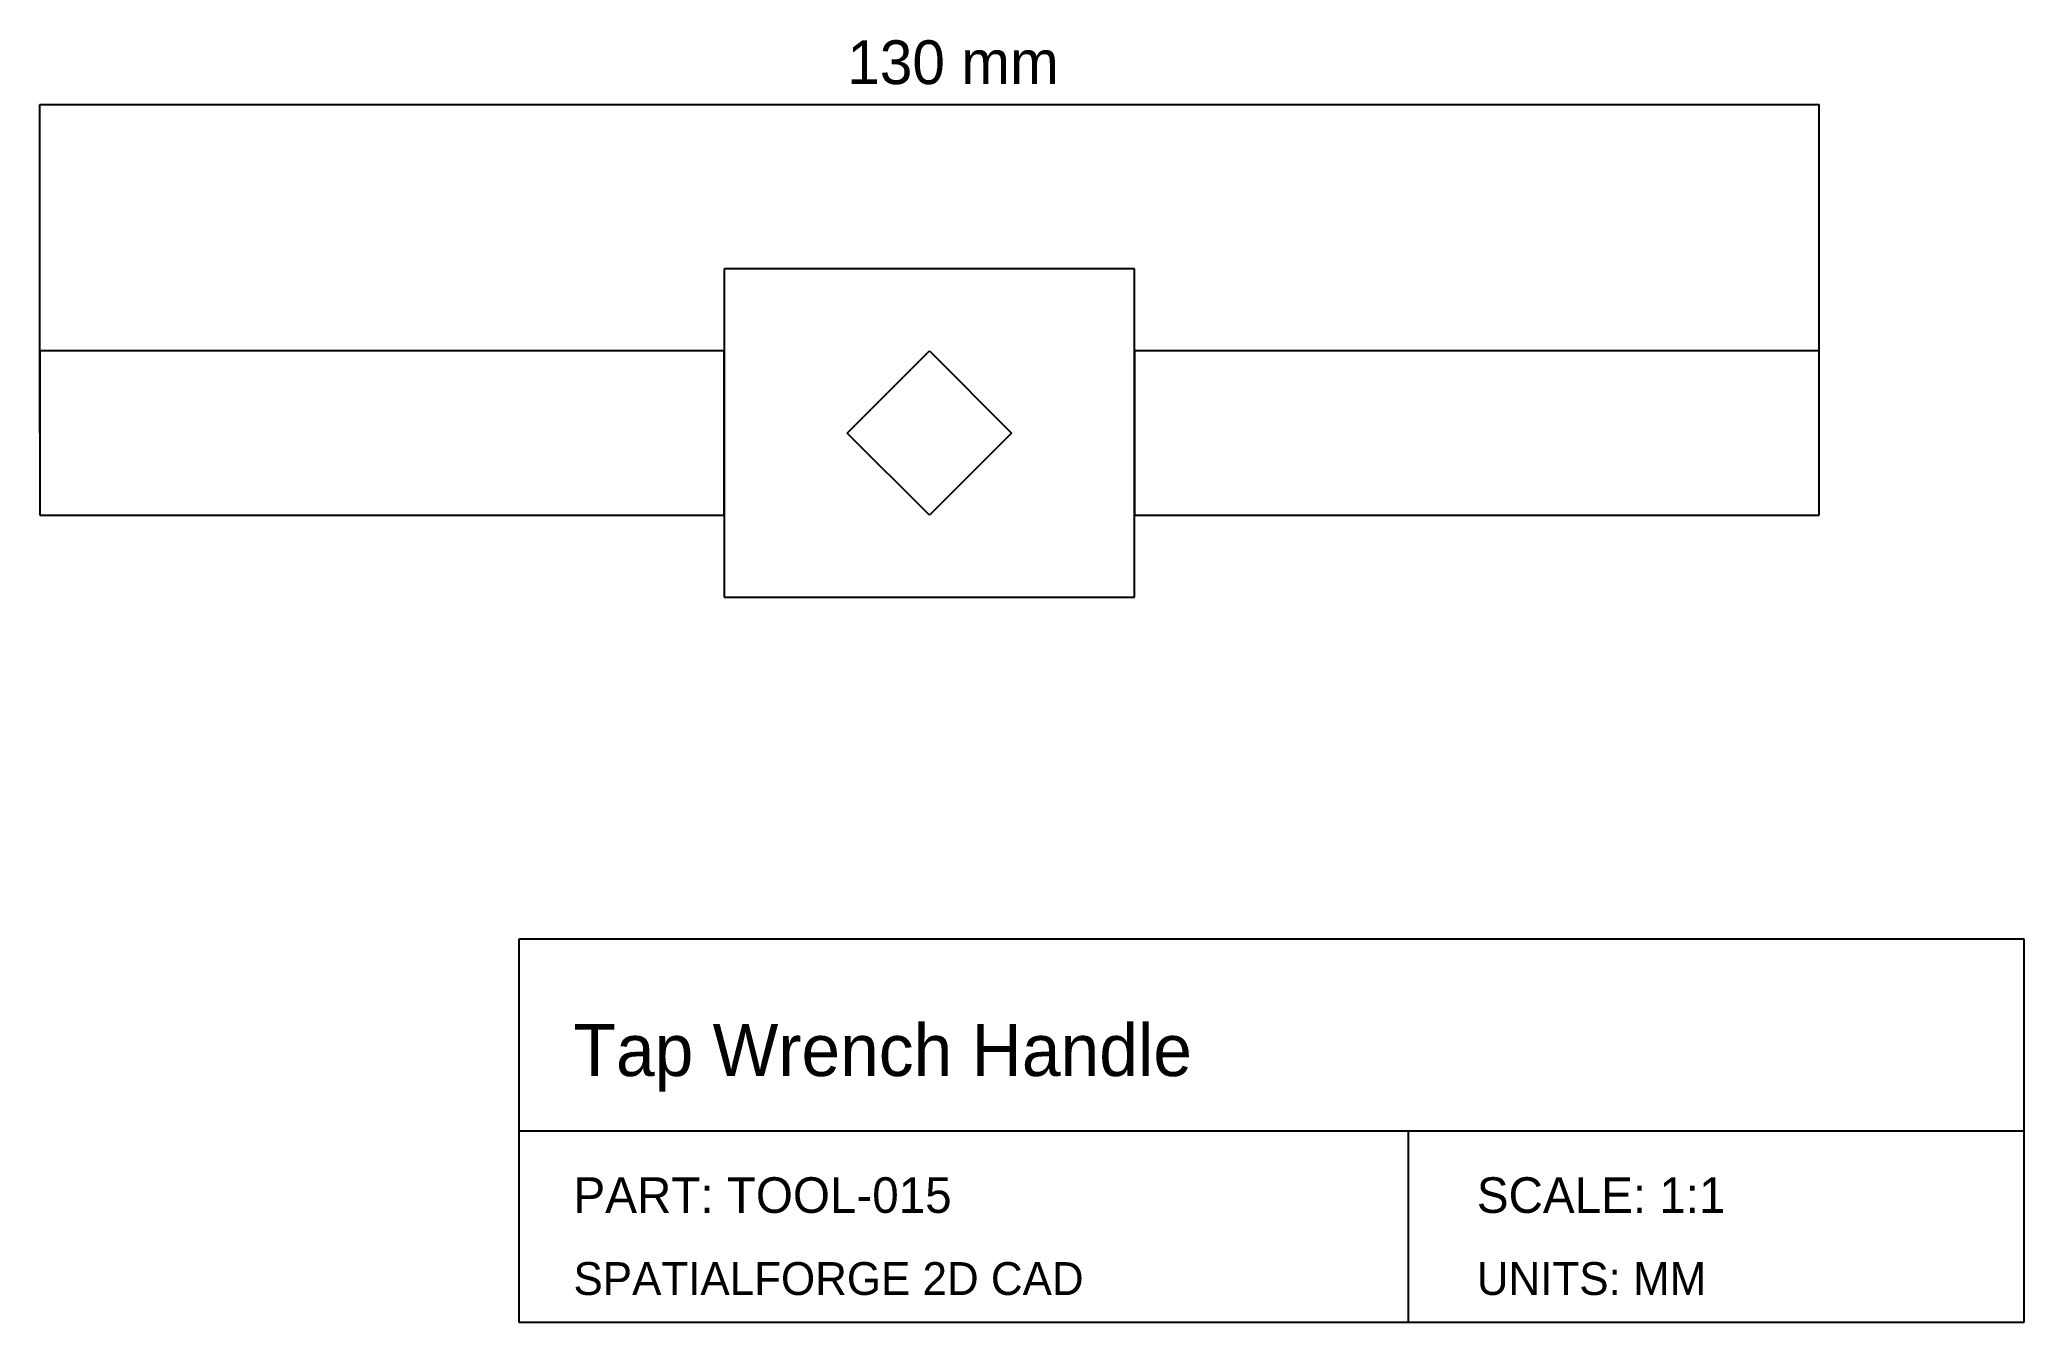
# Model space of a CAD drawing. Header units: millimetres. Extents: x 15 to 160, y -15 to 79.
import ezdxf

# ---------------------------------------------------------------- set-up
doc = ezdxf.new("R2010")
doc.units = ezdxf.units.MM
for name, color, linetype in [('DIM', 3, 'CONTINUOUS'), ('TITLE', 5, 'CONTINUOUS'), ('VISIBLE', 7, 'CONTINUOUS')]:
    doc.layers.add(name, color=color, linetype=linetype)

msp = doc.modelspace()

# ---------------------------------------------------------------- linework, layer by layer
at = {"layer": 'DIM'}
for p, q in [((15, 50), (15, 74)), ((15, 74), (145, 74)), ((145, 50), (145, 74))]:
    msp.add_line(p, q, dxfattribs=at)
at = {"layer": 'TITLE', "linetype": 'CONTINUOUS'}
for p, q in [((160, 13), (50, 13)), ((50, 13), (50, -15)), ((160, -15), (160, 13)), ((50, -15), (160, -15))]:
    msp.add_line(p, q, dxfattribs=at)
at = {"layer": 'TITLE'}
for p, q in [((50, -1), (160, -1)), ((115, -15), (115, -1))]:
    msp.add_line(p, q, dxfattribs=at)
at = {"layer": 'VISIBLE', "linetype": 'CONTINUOUS'}
for p, q in [((95, 62), (65, 62)), ((65, 62), (65, 38)), ((95, 38), (95, 62)), ((65, 56), (15, 56)), ((15, 56), (15, 44)), ((65, 44), (65, 56)), ((74, 50), (80, 56)), ((80, 56), (86, 50)), ((145, 56), (95, 56)), ((95, 56), (95, 44)), ((145, 44), (145, 56)), ((80, 44), (74, 50)), ((86, 50), (80, 44)), ((15, 44), (65, 44)), ((95, 44), (145, 44)), ((65, 38), (95, 38))]:
    msp.add_line(p, q, dxfattribs=at)

# ---------------------------------------------------------------- texts
at = {"layer": 'DIM'}
msp.add_text('130 mm', height=3.2, dxfattribs=at).set_placement((74, 75.5))
at = {"layer": 'TITLE'}
for s, height, p in [('Tap Wrench Handle', 3.8, (54, 3)), ('PART: TOOL-015', 2.6, (54, -7)), ('SCALE: 1:1', 2.6, (120, -7)), ('SPATIALFORGE 2D CAD', 2.4, (54, -13)), ('UNITS: MM', 2.4, (120, -13))]:
    msp.add_text(s, height=height, dxfattribs=at).set_placement(p)

doc.saveas('drawing.dxf')
